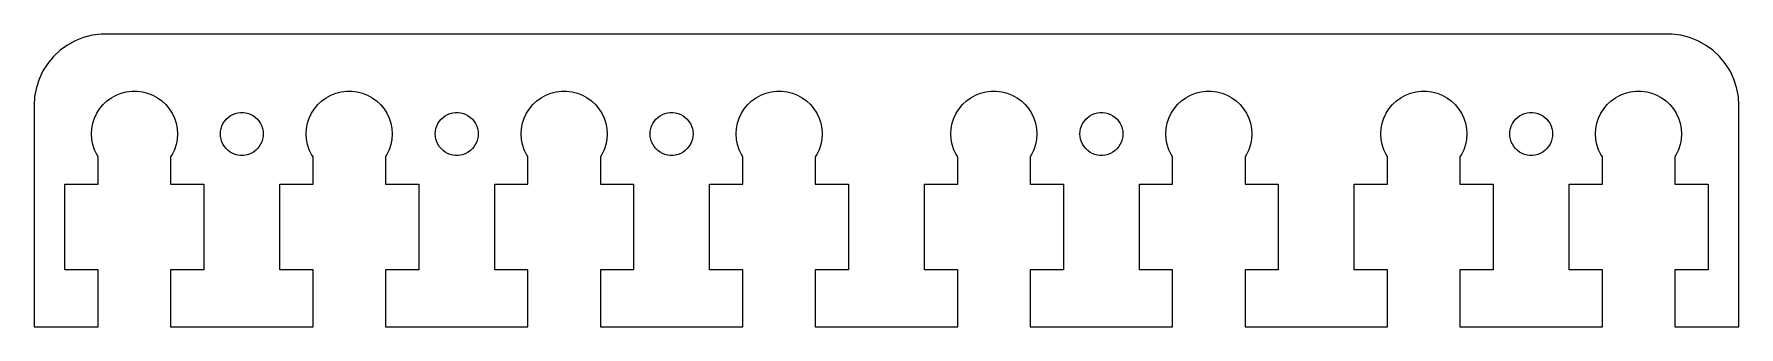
# Model space of a CAD drawing. Header units: metres. Extents: x -60 to 60, y 0 to 20.
import ezdxf

# ---------------------------------------------------------------- set-up
doc = ezdxf.new("R2010")
doc.units = ezdxf.units.M

msp = doc.modelspace()

# ---------------------------------------------------------------- linework, layer by layer
for p, q in [((-56.0451, 20.2553), (-56.6289, 20.0241)), ((-55.4369, 20.4114), (-56.0451, 20.2553)), ((-54.8139, 20.4901), (-55.4369, 20.4114)), ((54.8139, 20.4901), (-54.8139, 20.4901)), ((55.4369, 20.4114), (54.8139, 20.4901)), ((56.0451, 20.2553), (55.4369, 20.4114)), ((56.6289, 20.0241), (56.0451, 20.2553)), ((-57.6871, 19.3526), (-58.1448, 18.9227)), ((-57.1791, 19.7216), (-57.6871, 19.3526)), ((-56.6289, 20.0241), (-57.1791, 19.7216)), ((57.1791, 19.7216), (56.6289, 20.0241)), ((57.6871, 19.3526), (57.1791, 19.7216)), ((58.1448, 18.9227), (57.6871, 19.3526)), ((-58.8815, 17.9088), (-59.1489, 17.3406)), ((-58.5451, 18.4389), (-58.8815, 17.9088)), ((-58.1448, 18.9227), (-58.5451, 18.4389)), ((58.5451, 18.4389), (58.1448, 18.9227)), ((58.8815, 17.9088), (58.5451, 18.4389)), ((59.1489, 17.3406), (58.8815, 17.9088)), ((-59.3429, 16.7434), (-59.4606, 16.1267)), ((-59.1489, 17.3406), (-59.3429, 16.7434)), ((59.3429, 16.7434), (59.1489, 17.3406)), ((59.4606, 16.1267), (59.3429, 16.7434)), ((-59.4606, 16.1267), (-59.5, 15.5)), ((-59.5, 15.5), (-59.5, 0)), ((-54.927, 15.2634), (-54.6869, 15.5536)), ((-54.6869, 15.5536), (-54.4123, 15.8115)), ((-54.4123, 15.8115), (-54.1075, 16.033)), ((-54.1075, 16.033), (-53.7773, 16.2145)), ((-53.7773, 16.2145), (-53.427, 16.3532)), ((-53.427, 16.3532), (-53.0621, 16.4469)), ((-53.0621, 16.4469), (-52.6884, 16.4941)), ((-52.6884, 16.4941), (-52.3116, 16.4941)), ((-52.3116, 16.4941), (-51.9379, 16.4469)), ((-51.9379, 16.4469), (-51.5729, 16.3532)), ((-51.5729, 16.3532), (-51.2227, 16.2145)), ((-51.2227, 16.2145), (-50.8925, 16.033)), ((-50.8925, 16.033), (-50.5877, 15.8115)), ((-50.5877, 15.8115), (-50.3131, 15.5536)), ((-50.3131, 15.5536), (-50.0729, 15.2634)), ((-39.927, 15.2634), (-39.6869, 15.5536)), ((-39.6869, 15.5536), (-39.4123, 15.8115)), ((-39.4123, 15.8115), (-39.1075, 16.033)), ((-39.1075, 16.033), (-38.7773, 16.2145)), ((-38.7773, 16.2145), (-38.427, 16.3532)), ((-38.427, 16.3532), (-38.0621, 16.4469)), ((-38.0621, 16.4469), (-37.6884, 16.4941)), ((-37.6884, 16.4941), (-37.3116, 16.4941)), ((-37.3116, 16.4941), (-36.9379, 16.4469)), ((-36.9379, 16.4469), (-36.5729, 16.3532)), ((-36.5729, 16.3532), (-36.2227, 16.2145)), ((-36.2227, 16.2145), (-35.8925, 16.033)), ((-35.8925, 16.033), (-35.5877, 15.8115)), ((-35.5877, 15.8115), (-35.3131, 15.5536)), ((-35.3131, 15.5536), (-35.0729, 15.2634)), ((-24.927, 15.2634), (-24.6869, 15.5536)), ((-24.6869, 15.5536), (-24.4123, 15.8115)), ((-24.4123, 15.8115), (-24.1075, 16.033)), ((-24.1075, 16.033), (-23.7773, 16.2145)), ((-23.7773, 16.2145), (-23.427, 16.3532)), ((-23.427, 16.3532), (-23.0621, 16.4469)), ((-23.0621, 16.4469), (-22.6884, 16.4941)), ((-22.6884, 16.4941), (-22.3116, 16.4941)), ((-22.3116, 16.4941), (-21.9379, 16.4469)), ((-21.9379, 16.4469), (-21.5729, 16.3532)), ((-21.5729, 16.3532), (-21.2227, 16.2145)), ((-21.2227, 16.2145), (-20.8925, 16.033)), ((-20.8925, 16.033), (-20.5877, 15.8115)), ((-20.5877, 15.8115), (-20.3131, 15.5536)), ((-20.3131, 15.5536), (-20.0729, 15.2634)), ((-9.92705, 15.2634), (-9.6869, 15.5536)), ((-9.6869, 15.5536), (-9.41226, 15.8115)), ((-9.41226, 15.8115), (-9.10747, 16.033)), ((-9.10747, 16.033), (-8.77733, 16.2145)), ((-8.77733, 16.2145), (-8.42705, 16.3532)), ((-8.42705, 16.3532), (-8.06213, 16.4469)), ((-8.06213, 16.4469), (-7.68837, 16.4941)), ((-7.68837, 16.4941), (-7.31161, 16.4941)), ((-7.31161, 16.4941), (-6.93785, 16.4469)), ((-6.93785, 16.4469), (-6.57294, 16.3532)), ((-6.57294, 16.3532), (-6.22266, 16.2145)), ((-6.22266, 16.2145), (-5.89252, 16.033)), ((-5.89252, 16.033), (-5.58772, 15.8115)), ((-5.58772, 15.8115), (-5.31308, 15.5536)), ((-5.31308, 15.5536), (-5.07294, 15.2634)), ((5.07294, 15.2634), (5.31308, 15.5536)), ((5.31308, 15.5536), (5.58772, 15.8115)), ((5.58772, 15.8115), (5.89252, 16.033)), ((5.89252, 16.033), (6.22266, 16.2145)), ((6.22266, 16.2145), (6.57294, 16.3532)), ((6.57294, 16.3532), (6.93785, 16.4469)), ((6.93785, 16.4469), (7.31161, 16.4941)), ((7.31161, 16.4941), (7.68837, 16.4941)), ((7.68837, 16.4941), (8.06213, 16.4469)), ((8.06213, 16.4469), (8.42705, 16.3532)), ((8.42705, 16.3532), (8.77733, 16.2145)), ((8.77733, 16.2145), (9.10747, 16.033)), ((9.10747, 16.033), (9.41226, 15.8115)), ((9.41226, 15.8115), (9.6869, 15.5536)), ((9.6869, 15.5536), (9.92705, 15.2634)), ((20.0729, 15.2634), (20.3131, 15.5536)), ((20.3131, 15.5536), (20.5877, 15.8115)), ((20.5877, 15.8115), (20.8925, 16.033)), ((20.8925, 16.033), (21.2227, 16.2145)), ((21.2227, 16.2145), (21.5729, 16.3532)), ((21.5729, 16.3532), (21.9379, 16.4469)), ((21.9379, 16.4469), (22.3116, 16.4941)), ((22.3116, 16.4941), (22.6884, 16.4941)), ((22.6884, 16.4941), (23.0621, 16.4469)), ((23.0621, 16.4469), (23.427, 16.3532)), ((23.427, 16.3532), (23.7773, 16.2145)), ((23.7773, 16.2145), (24.1075, 16.033)), ((24.1075, 16.033), (24.4123, 15.8115)), ((24.4123, 15.8115), (24.6869, 15.5536)), ((24.6869, 15.5536), (24.927, 15.2634)), ((35.0729, 15.2634), (35.3131, 15.5536)), ((35.3131, 15.5536), (35.5877, 15.8115)), ((35.5877, 15.8115), (35.8925, 16.033)), ((35.8925, 16.033), (36.2227, 16.2145)), ((36.2227, 16.2145), (36.5729, 16.3532)), ((36.5729, 16.3532), (36.9379, 16.4469)), ((36.9379, 16.4469), (37.3116, 16.4941)), ((37.3116, 16.4941), (37.6884, 16.4941)), ((37.6884, 16.4941), (38.0621, 16.4469)), ((38.0621, 16.4469), (38.427, 16.3532)), ((38.427, 16.3532), (38.7773, 16.2145)), ((38.7773, 16.2145), (39.1075, 16.033)), ((39.1075, 16.033), (39.4123, 15.8115)), ((39.4123, 15.8115), (39.6869, 15.5536)), ((39.6869, 15.5536), (39.927, 15.2634)), ((50.0729, 15.2634), (50.3131, 15.5536)), ((50.3131, 15.5536), (50.5877, 15.8115)), ((50.5877, 15.8115), (50.8925, 16.033)), ((50.8925, 16.033), (51.2227, 16.2145)), ((51.2227, 16.2145), (51.5729, 16.3532)), ((51.5729, 16.3532), (51.9379, 16.4469)), ((51.9379, 16.4469), (52.3116, 16.4941)), ((52.3116, 16.4941), (52.6884, 16.4941)), ((52.6884, 16.4941), (53.0621, 16.4469)), ((53.0621, 16.4469), (53.427, 16.3532)), ((53.427, 16.3532), (53.7773, 16.2145)), ((53.7773, 16.2145), (54.1075, 16.033)), ((54.1075, 16.033), (54.4123, 15.8115)), ((54.4123, 15.8115), (54.6869, 15.5536)), ((54.6869, 15.5536), (54.927, 15.2634)), ((59.5, 15.5), (59.4606, 16.1267)), ((59.5, 0), (59.5, 15.5)), ((-55.4057, 14.2461), (-55.2893, 14.6044)), ((-55.2893, 14.6044), (-55.1289, 14.9453)), ((-55.1289, 14.9453), (-54.927, 15.2634)), ((-50.0729, 15.2634), (-49.8711, 14.9453)), ((-49.8711, 14.9453), (-49.7107, 14.6044)), ((-49.7107, 14.6044), (-49.5942, 14.2461)), ((-46.3145, 14.2226), (-46.2135, 14.3817)), ((-46.2135, 14.3817), (-46.0934, 14.5268)), ((-46.0934, 14.5268), (-45.9561, 14.6558)), ((-45.9561, 14.6558), (-45.8037, 14.7665)), ((-45.8037, 14.7665), (-45.6387, 14.8572)), ((-45.6387, 14.8572), (-45.4635, 14.9266)), ((-45.4635, 14.9266), (-45.2811, 14.9734)), ((-45.2811, 14.9734), (-45.0942, 14.997)), ((-45.0942, 14.997), (-44.9058, 14.997)), ((-44.9058, 14.997), (-44.7189, 14.9734)), ((-44.7189, 14.9734), (-44.5365, 14.9266)), ((-44.5365, 14.9266), (-44.3613, 14.8572)), ((-44.3613, 14.8572), (-44.1963, 14.7665)), ((-44.1963, 14.7665), (-44.0439, 14.6558)), ((-44.0439, 14.6558), (-43.9065, 14.5268)), ((-43.9065, 14.5268), (-43.7865, 14.3817)), ((-43.7865, 14.3817), (-43.6855, 14.2226)), ((-40.4057, 14.2461), (-40.2893, 14.6044)), ((-40.2893, 14.6044), (-40.1289, 14.9453)), ((-40.1289, 14.9453), (-39.927, 15.2634)), ((-35.0729, 15.2634), (-34.8711, 14.9453)), ((-34.8711, 14.9453), (-34.7107, 14.6044)), ((-34.7107, 14.6044), (-34.5942, 14.2461)), ((-31.3145, 14.2226), (-31.2135, 14.3817)), ((-31.2135, 14.3817), (-31.0934, 14.5268)), ((-31.0934, 14.5268), (-30.9561, 14.6558)), ((-30.9561, 14.6558), (-30.8037, 14.7665)), ((-30.8037, 14.7665), (-30.6387, 14.8572)), ((-30.6387, 14.8572), (-30.4635, 14.9266)), ((-30.4635, 14.9266), (-30.2811, 14.9734)), ((-30.2811, 14.9734), (-30.0942, 14.997)), ((-30.0942, 14.997), (-29.9058, 14.997)), ((-29.9058, 14.997), (-29.7189, 14.9734)), ((-29.7189, 14.9734), (-29.5365, 14.9266)), ((-29.5365, 14.9266), (-29.3613, 14.8572)), ((-29.3613, 14.8572), (-29.1963, 14.7665)), ((-29.1963, 14.7665), (-29.0439, 14.6558)), ((-29.0439, 14.6558), (-28.9065, 14.5268)), ((-28.9065, 14.5268), (-28.7865, 14.3817)), ((-28.7865, 14.3817), (-28.6855, 14.2226)), ((-25.4057, 14.2461), (-25.2893, 14.6044)), ((-25.2893, 14.6044), (-25.1289, 14.9453)), ((-25.1289, 14.9453), (-24.927, 15.2634)), ((-20.0729, 15.2634), (-19.8711, 14.9453)), ((-19.8711, 14.9453), (-19.7107, 14.6044)), ((-19.7107, 14.6044), (-19.5942, 14.2461)), ((-16.3145, 14.2226), (-16.2135, 14.3817)), ((-16.2135, 14.3817), (-16.0934, 14.5268)), ((-16.0934, 14.5268), (-15.9561, 14.6558)), ((-15.9561, 14.6558), (-15.8037, 14.7665)), ((-15.8037, 14.7665), (-15.6387, 14.8572)), ((-15.6387, 14.8572), (-15.4635, 14.9266)), ((-15.4635, 14.9266), (-15.2811, 14.9734)), ((-15.2811, 14.9734), (-15.0942, 14.997)), ((-15.0942, 14.997), (-14.9058, 14.997)), ((-14.9058, 14.997), (-14.7189, 14.9734)), ((-14.7189, 14.9734), (-14.5365, 14.9266)), ((-14.5365, 14.9266), (-14.3613, 14.8572)), ((-14.3613, 14.8572), (-14.1963, 14.7665)), ((-14.1963, 14.7665), (-14.0439, 14.6558)), ((-14.0439, 14.6558), (-13.9065, 14.5268)), ((-13.9065, 14.5268), (-13.7865, 14.3817)), ((-13.7865, 14.3817), (-13.6855, 14.2226)), ((-10.4057, 14.2461), (-10.2893, 14.6044)), ((-10.2893, 14.6044), (-10.1289, 14.9453)), ((-10.1289, 14.9453), (-9.92705, 15.2634)), ((-5.07294, 15.2634), (-4.87108, 14.9453)), ((-4.87108, 14.9453), (-4.71066, 14.6044)), ((-4.71066, 14.6044), (-4.59424, 14.2461)), ((4.59424, 14.2461), (4.71066, 14.6044)), ((4.71066, 14.6044), (4.87108, 14.9453)), ((4.87108, 14.9453), (5.07294, 15.2634)), ((9.92705, 15.2634), (10.1289, 14.9453)), ((10.1289, 14.9453), (10.2893, 14.6044)), ((10.2893, 14.6044), (10.4057, 14.2461)), ((13.6855, 14.2226), (13.7865, 14.3817)), ((13.7865, 14.3817), (13.9065, 14.5268)), ((13.9065, 14.5268), (14.0439, 14.6558)), ((14.0439, 14.6558), (14.1963, 14.7665)), ((14.1963, 14.7665), (14.3613, 14.8572)), ((14.3613, 14.8572), (14.5365, 14.9266)), ((14.5365, 14.9266), (14.7189, 14.9734)), ((14.7189, 14.9734), (14.9058, 14.997)), ((14.9058, 14.997), (15.0942, 14.997)), ((15.0942, 14.997), (15.2811, 14.9734)), ((15.2811, 14.9734), (15.4635, 14.9266)), ((15.4635, 14.9266), (15.6387, 14.8572)), ((15.6387, 14.8572), (15.8037, 14.7665)), ((15.8037, 14.7665), (15.9561, 14.6558)), ((15.9561, 14.6558), (16.0934, 14.5268)), ((16.0934, 14.5268), (16.2135, 14.3817)), ((16.2135, 14.3817), (16.3145, 14.2226)), ((19.5942, 14.2461), (19.7107, 14.6044)), ((19.7107, 14.6044), (19.8711, 14.9453)), ((19.8711, 14.9453), (20.0729, 15.2634)), ((24.927, 15.2634), (25.1289, 14.9453)), ((25.1289, 14.9453), (25.2893, 14.6044)), ((25.2893, 14.6044), (25.4057, 14.2461)), ((34.5942, 14.2461), (34.7107, 14.6044)), ((34.7107, 14.6044), (34.8711, 14.9453)), ((34.8711, 14.9453), (35.0729, 15.2634)), ((39.927, 15.2634), (40.1289, 14.9453)), ((40.1289, 14.9453), (40.2893, 14.6044)), ((40.2893, 14.6044), (40.4057, 14.2461)), ((43.6855, 14.2226), (43.7865, 14.3817)), ((43.7865, 14.3817), (43.9065, 14.5268)), ((43.9065, 14.5268), (44.0439, 14.6558)), ((44.0439, 14.6558), (44.1963, 14.7665)), ((44.1963, 14.7665), (44.3613, 14.8572)), ((44.3613, 14.8572), (44.5365, 14.9266)), ((44.5365, 14.9266), (44.7189, 14.9734)), ((44.7189, 14.9734), (44.9058, 14.997)), ((44.9058, 14.997), (45.0942, 14.997)), ((45.0942, 14.997), (45.2811, 14.9734)), ((45.2811, 14.9734), (45.4635, 14.9266)), ((45.4635, 14.9266), (45.6387, 14.8572)), ((45.6387, 14.8572), (45.8037, 14.7665)), ((45.8037, 14.7665), (45.9561, 14.6558)), ((45.9561, 14.6558), (46.0934, 14.5268)), ((46.0934, 14.5268), (46.2135, 14.3817)), ((46.2135, 14.3817), (46.3145, 14.2226)), ((49.5942, 14.2461), (49.7107, 14.6044)), ((49.7107, 14.6044), (49.8711, 14.9453)), ((49.8711, 14.9453), (50.0729, 15.2634)), ((54.927, 15.2634), (55.1289, 14.9453)), ((55.1289, 14.9453), (55.2893, 14.6044)), ((55.2893, 14.6044), (55.4057, 14.2461)), ((-55.5, 13.5), (-55.4763, 13.876)), ((-55.4763, 13.124), (-55.5, 13.5)), ((-55.4763, 13.876), (-55.4057, 14.2461)), ((-55.4057, 12.7539), (-55.4763, 13.124)), ((-49.5942, 14.2461), (-49.5237, 13.876)), ((-49.5237, 13.124), (-49.5942, 12.7539)), ((-49.5237, 13.876), (-49.5, 13.5)), ((-49.5, 13.5), (-49.5237, 13.124)), ((-46.5, 13.5), (-46.4882, 13.688)), ((-46.4882, 13.312), (-46.5, 13.5)), ((-46.4882, 13.688), (-46.4529, 13.873)), ((-46.4529, 13.127), (-46.4882, 13.312)), ((-46.4529, 13.873), (-46.3947, 14.0522)), ((-46.3947, 12.9478), (-46.4529, 13.127)), ((-46.3947, 14.0522), (-46.3145, 14.2226)), ((-43.6855, 14.2226), (-43.6053, 14.0522)), ((-43.6053, 14.0522), (-43.5471, 13.873)), ((-43.5471, 13.127), (-43.6053, 12.9478)), ((-43.5471, 13.873), (-43.5118, 13.688)), ((-43.5118, 13.312), (-43.5471, 13.127)), ((-43.5118, 13.688), (-43.5, 13.5)), ((-43.5, 13.5), (-43.5118, 13.312)), ((-40.5, 13.5), (-40.4763, 13.876)), ((-40.4763, 13.124), (-40.5, 13.5)), ((-40.4763, 13.876), (-40.4057, 14.2461)), ((-40.4057, 12.7539), (-40.4763, 13.124)), ((-34.5942, 14.2461), (-34.5237, 13.876)), ((-34.5237, 13.124), (-34.5942, 12.7539)), ((-34.5237, 13.876), (-34.5, 13.5)), ((-34.5, 13.5), (-34.5237, 13.124)), ((-31.5, 13.5), (-31.4882, 13.688)), ((-31.4882, 13.312), (-31.5, 13.5)), ((-31.4882, 13.688), (-31.4529, 13.873)), ((-31.4529, 13.127), (-31.4882, 13.312)), ((-31.4529, 13.873), (-31.3947, 14.0522)), ((-31.3947, 12.9478), (-31.4529, 13.127)), ((-31.3947, 14.0522), (-31.3145, 14.2226)), ((-28.6855, 14.2226), (-28.6053, 14.0522)), ((-28.6053, 14.0522), (-28.5471, 13.873)), ((-28.5471, 13.127), (-28.6053, 12.9478)), ((-28.5471, 13.873), (-28.5118, 13.688)), ((-28.5118, 13.312), (-28.5471, 13.127)), ((-28.5118, 13.688), (-28.5, 13.5)), ((-28.5, 13.5), (-28.5118, 13.312)), ((-25.5, 13.5), (-25.4763, 13.876)), ((-25.4763, 13.124), (-25.5, 13.5)), ((-25.4763, 13.876), (-25.4057, 14.2461)), ((-25.4057, 12.7539), (-25.4763, 13.124)), ((-19.5942, 14.2461), (-19.5237, 13.876)), ((-19.5237, 13.124), (-19.5942, 12.7539)), ((-19.5237, 13.876), (-19.5, 13.5)), ((-19.5, 13.5), (-19.5237, 13.124)), ((-16.5, 13.5), (-16.4882, 13.688)), ((-16.4882, 13.312), (-16.5, 13.5)), ((-16.4882, 13.688), (-16.4529, 13.873)), ((-16.4529, 13.127), (-16.4882, 13.312)), ((-16.4529, 13.873), (-16.3947, 14.0522)), ((-16.3947, 12.9478), (-16.4529, 13.127)), ((-16.3947, 14.0522), (-16.3145, 14.2226)), ((-13.6855, 14.2226), (-13.6053, 14.0522)), ((-13.6053, 14.0522), (-13.5471, 13.873)), ((-13.5471, 13.127), (-13.6053, 12.9478)), ((-13.5471, 13.873), (-13.5118, 13.688)), ((-13.5118, 13.312), (-13.5471, 13.127)), ((-13.5118, 13.688), (-13.5, 13.5)), ((-13.5, 13.5), (-13.5118, 13.312)), ((-10.5, 13.5), (-10.4763, 13.876)), ((-10.4763, 13.124), (-10.5, 13.5)), ((-10.4763, 13.876), (-10.4057, 14.2461)), ((-10.4057, 12.7539), (-10.4763, 13.124)), ((-4.59424, 14.2461), (-4.52365, 13.876)), ((-4.52365, 13.124), (-4.59424, 12.7539)), ((-4.52365, 13.876), (-4.5, 13.5)), ((-4.5, 13.5), (-4.52365, 13.124)), ((4.5, 13.5), (4.52365, 13.876)), ((4.52365, 13.124), (4.5, 13.5)), ((4.52365, 13.876), (4.59424, 14.2461)), ((4.59424, 12.7539), (4.52365, 13.124)), ((10.4057, 14.2461), (10.4763, 13.876)), ((10.4763, 13.124), (10.4057, 12.7539)), ((10.4763, 13.876), (10.5, 13.5)), ((10.5, 13.5), (10.4763, 13.124)), ((13.5, 13.5), (13.5118, 13.688)), ((13.5118, 13.312), (13.5, 13.5)), ((13.5118, 13.688), (13.5471, 13.873)), ((13.5471, 13.127), (13.5118, 13.312)), ((13.5471, 13.873), (13.6053, 14.0522)), ((13.6053, 12.9478), (13.5471, 13.127)), ((13.6053, 14.0522), (13.6855, 14.2226)), ((16.3145, 14.2226), (16.3947, 14.0522)), ((16.3947, 14.0522), (16.4529, 13.873)), ((16.4529, 13.127), (16.3947, 12.9478)), ((16.4529, 13.873), (16.4882, 13.688)), ((16.4882, 13.312), (16.4529, 13.127)), ((16.4882, 13.688), (16.5, 13.5)), ((16.5, 13.5), (16.4882, 13.312)), ((19.5, 13.5), (19.5237, 13.876)), ((19.5237, 13.124), (19.5, 13.5)), ((19.5237, 13.876), (19.5942, 14.2461)), ((19.5942, 12.7539), (19.5237, 13.124)), ((25.4057, 14.2461), (25.4763, 13.876)), ((25.4763, 13.124), (25.4057, 12.7539)), ((25.4763, 13.876), (25.5, 13.5)), ((25.5, 13.5), (25.4763, 13.124)), ((34.5, 13.5), (34.5237, 13.876)), ((34.5237, 13.124), (34.5, 13.5)), ((34.5237, 13.876), (34.5942, 14.2461)), ((34.5942, 12.7539), (34.5237, 13.124)), ((40.4057, 14.2461), (40.4763, 13.876)), ((40.4763, 13.124), (40.4057, 12.7539)), ((40.4763, 13.876), (40.5, 13.5)), ((40.5, 13.5), (40.4763, 13.124)), ((43.5, 13.5), (43.5118, 13.688)), ((43.5118, 13.312), (43.5, 13.5)), ((43.5118, 13.688), (43.5471, 13.873)), ((43.5471, 13.127), (43.5118, 13.312)), ((43.5471, 13.873), (43.6053, 14.0522)), ((43.6053, 12.9478), (43.5471, 13.127)), ((43.6053, 14.0522), (43.6855, 14.2226)), ((46.3145, 14.2226), (46.3947, 14.0522)), ((46.3947, 14.0522), (46.4529, 13.873)), ((46.4529, 13.127), (46.3947, 12.9478)), ((46.4529, 13.873), (46.4882, 13.688)), ((46.4882, 13.312), (46.4529, 13.127)), ((46.4882, 13.688), (46.5, 13.5)), ((46.5, 13.5), (46.4882, 13.312)), ((49.5, 13.5), (49.5237, 13.876)), ((49.5237, 13.124), (49.5, 13.5)), ((49.5237, 13.876), (49.5942, 14.2461)), ((49.5942, 12.7539), (49.5237, 13.124)), ((55.4057, 14.2461), (55.4763, 13.876)), ((55.4763, 13.124), (55.4057, 12.7539)), ((55.4763, 13.876), (55.5, 13.5)), ((55.5, 13.5), (55.4763, 13.124)), ((-55.2893, 12.3956), (-55.4057, 12.7539)), ((-55.1289, 12.0547), (-55.2893, 12.3956)), ((-55.0307, 11.9), (-55.1289, 12.0547)), ((-55.0307, 10), (-55.0307, 11.9)), ((-49.8711, 12.0547), (-49.9693, 11.9)), ((-49.9693, 11.9), (-49.9693, 10)), ((-49.7107, 12.3956), (-49.8711, 12.0547)), ((-49.5942, 12.7539), (-49.7107, 12.3956)), ((-46.3145, 12.7774), (-46.3947, 12.9478)), ((-46.2135, 12.6183), (-46.3145, 12.7774)), ((-46.0934, 12.4732), (-46.2135, 12.6183)), ((-45.9561, 12.3442), (-46.0934, 12.4732)), ((-45.8037, 12.2335), (-45.9561, 12.3442)), ((-45.6387, 12.1427), (-45.8037, 12.2335)), ((-45.4635, 12.0734), (-45.6387, 12.1427)), ((-45.2811, 12.0266), (-45.4635, 12.0734)), ((-45.0942, 12.0029), (-45.2811, 12.0266)), ((-44.9058, 12.0029), (-45.0942, 12.0029)), ((-44.7189, 12.0266), (-44.9058, 12.0029)), ((-44.5365, 12.0734), (-44.7189, 12.0266)), ((-44.3613, 12.1427), (-44.5365, 12.0734)), ((-44.1963, 12.2335), (-44.3613, 12.1427)), ((-44.0439, 12.3442), (-44.1963, 12.2335)), ((-43.9065, 12.4732), (-44.0439, 12.3442)), ((-43.7865, 12.6183), (-43.9065, 12.4732)), ((-43.6855, 12.7774), (-43.7865, 12.6183)), ((-43.6053, 12.9478), (-43.6855, 12.7774)), ((-40.2893, 12.3956), (-40.4057, 12.7539)), ((-40.1289, 12.0547), (-40.2893, 12.3956)), ((-40.0307, 11.9), (-40.1289, 12.0547)), ((-40.0307, 10), (-40.0307, 11.9)), ((-34.8711, 12.0547), (-34.9693, 11.9)), ((-34.9693, 11.9), (-34.9693, 10)), ((-34.7107, 12.3956), (-34.8711, 12.0547)), ((-34.5942, 12.7539), (-34.7107, 12.3956)), ((-31.3145, 12.7774), (-31.3947, 12.9478)), ((-31.2135, 12.6183), (-31.3145, 12.7774)), ((-31.0934, 12.4732), (-31.2135, 12.6183)), ((-30.9561, 12.3442), (-31.0934, 12.4732)), ((-30.8037, 12.2335), (-30.9561, 12.3442)), ((-30.6387, 12.1427), (-30.8037, 12.2335)), ((-30.4635, 12.0734), (-30.6387, 12.1427)), ((-30.2811, 12.0266), (-30.4635, 12.0734)), ((-30.0942, 12.0029), (-30.2811, 12.0266)), ((-29.9058, 12.0029), (-30.0942, 12.0029)), ((-29.7189, 12.0266), (-29.9058, 12.0029)), ((-29.5365, 12.0734), (-29.7189, 12.0266)), ((-29.3613, 12.1427), (-29.5365, 12.0734)), ((-29.1963, 12.2335), (-29.3613, 12.1427)), ((-29.0439, 12.3442), (-29.1963, 12.2335)), ((-28.9065, 12.4732), (-29.0439, 12.3442)), ((-28.7865, 12.6183), (-28.9065, 12.4732)), ((-28.6855, 12.7774), (-28.7865, 12.6183)), ((-28.6053, 12.9478), (-28.6855, 12.7774)), ((-25.2893, 12.3956), (-25.4057, 12.7539)), ((-25.1289, 12.0547), (-25.2893, 12.3956)), ((-25.0307, 11.9), (-25.1289, 12.0547)), ((-25.0307, 10), (-25.0307, 11.9)), ((-19.8711, 12.0547), (-19.9693, 11.9)), ((-19.9693, 11.9), (-19.9693, 10)), ((-19.7107, 12.3956), (-19.8711, 12.0547)), ((-19.5942, 12.7539), (-19.7107, 12.3956)), ((-16.3145, 12.7774), (-16.3947, 12.9478)), ((-16.2135, 12.6183), (-16.3145, 12.7774)), ((-16.0934, 12.4732), (-16.2135, 12.6183)), ((-15.9561, 12.3442), (-16.0934, 12.4732)), ((-15.8037, 12.2335), (-15.9561, 12.3442)), ((-15.6387, 12.1427), (-15.8037, 12.2335)), ((-15.4635, 12.0734), (-15.6387, 12.1427)), ((-15.2811, 12.0266), (-15.4635, 12.0734)), ((-15.0942, 12.0029), (-15.2811, 12.0266)), ((-14.9058, 12.0029), (-15.0942, 12.0029)), ((-14.7189, 12.0266), (-14.9058, 12.0029)), ((-14.5365, 12.0734), (-14.7189, 12.0266)), ((-14.3613, 12.1427), (-14.5365, 12.0734)), ((-14.1963, 12.2335), (-14.3613, 12.1427)), ((-14.0439, 12.3442), (-14.1963, 12.2335)), ((-13.9065, 12.4732), (-14.0439, 12.3442)), ((-13.7865, 12.6183), (-13.9065, 12.4732)), ((-13.6855, 12.7774), (-13.7865, 12.6183)), ((-13.6053, 12.9478), (-13.6855, 12.7774)), ((-10.2893, 12.3956), (-10.4057, 12.7539)), ((-10.1289, 12.0547), (-10.2893, 12.3956)), ((-10.0307, 11.9), (-10.1289, 12.0547)), ((-10.0307, 10), (-10.0307, 11.9)), ((-4.87108, 12.0547), (-4.96927, 11.9)), ((-4.96927, 11.9), (-4.96927, 10)), ((-4.71066, 12.3956), (-4.87108, 12.0547)), ((-4.59424, 12.7539), (-4.71066, 12.3956)), ((4.71066, 12.3956), (4.59424, 12.7539)), ((4.87108, 12.0547), (4.71066, 12.3956)), ((4.96927, 11.9), (4.87108, 12.0547)), ((4.96927, 10), (4.96927, 11.9)), ((10.1289, 12.0547), (10.0307, 11.9)), ((10.0307, 11.9), (10.0307, 10)), ((10.2893, 12.3956), (10.1289, 12.0547)), ((10.4057, 12.7539), (10.2893, 12.3956)), ((13.6855, 12.7774), (13.6053, 12.9478)), ((13.7865, 12.6183), (13.6855, 12.7774)), ((13.9065, 12.4732), (13.7865, 12.6183)), ((14.0439, 12.3442), (13.9065, 12.4732)), ((14.1963, 12.2335), (14.0439, 12.3442)), ((14.3613, 12.1427), (14.1963, 12.2335)), ((14.5365, 12.0734), (14.3613, 12.1427)), ((14.7189, 12.0266), (14.5365, 12.0734)), ((14.9058, 12.0029), (14.7189, 12.0266)), ((15.0942, 12.0029), (14.9058, 12.0029)), ((15.2811, 12.0266), (15.0942, 12.0029)), ((15.4635, 12.0734), (15.2811, 12.0266)), ((15.6387, 12.1427), (15.4635, 12.0734)), ((15.8037, 12.2335), (15.6387, 12.1427)), ((15.9561, 12.3442), (15.8037, 12.2335)), ((16.0934, 12.4732), (15.9561, 12.3442)), ((16.2135, 12.6183), (16.0934, 12.4732)), ((16.3145, 12.7774), (16.2135, 12.6183)), ((16.3947, 12.9478), (16.3145, 12.7774)), ((19.7107, 12.3956), (19.5942, 12.7539)), ((19.8711, 12.0547), (19.7107, 12.3956)), ((19.9693, 11.9), (19.8711, 12.0547)), ((19.9693, 10), (19.9693, 11.9)), ((25.1289, 12.0547), (25.0307, 11.9)), ((25.0307, 11.9), (25.0307, 10)), ((25.2893, 12.3956), (25.1289, 12.0547)), ((25.4057, 12.7539), (25.2893, 12.3956)), ((34.7107, 12.3956), (34.5942, 12.7539)), ((34.8711, 12.0547), (34.7107, 12.3956)), ((34.9693, 11.9), (34.8711, 12.0547)), ((34.9693, 10), (34.9693, 11.9)), ((40.1289, 12.0547), (40.0307, 11.9)), ((40.0307, 11.9), (40.0307, 10)), ((40.2893, 12.3956), (40.1289, 12.0547)), ((40.4057, 12.7539), (40.2893, 12.3956)), ((43.6855, 12.7774), (43.6053, 12.9478)), ((43.7865, 12.6183), (43.6855, 12.7774)), ((43.9065, 12.4732), (43.7865, 12.6183)), ((44.0439, 12.3442), (43.9065, 12.4732)), ((44.1963, 12.2335), (44.0439, 12.3442)), ((44.3613, 12.1427), (44.1963, 12.2335)), ((44.5365, 12.0734), (44.3613, 12.1427)), ((44.7189, 12.0266), (44.5365, 12.0734)), ((44.9058, 12.0029), (44.7189, 12.0266)), ((45.0942, 12.0029), (44.9058, 12.0029)), ((45.2811, 12.0266), (45.0942, 12.0029)), ((45.4635, 12.0734), (45.2811, 12.0266)), ((45.6387, 12.1427), (45.4635, 12.0734)), ((45.8037, 12.2335), (45.6387, 12.1427)), ((45.9561, 12.3442), (45.8037, 12.2335)), ((46.0934, 12.4732), (45.9561, 12.3442)), ((46.2135, 12.6183), (46.0934, 12.4732)), ((46.3145, 12.7774), (46.2135, 12.6183)), ((46.3947, 12.9478), (46.3145, 12.7774)), ((49.7107, 12.3956), (49.5942, 12.7539)), ((49.8711, 12.0547), (49.7107, 12.3956)), ((49.9693, 11.9), (49.8711, 12.0547)), ((49.9693, 10), (49.9693, 11.9)), ((55.1289, 12.0547), (55.0307, 11.9)), ((55.0307, 11.9), (55.0307, 10)), ((55.2893, 12.3956), (55.1289, 12.0547)), ((55.4057, 12.7539), (55.2893, 12.3956)), ((-57.3462, 4), (-57.3462, 10)), ((-57.3462, 10), (-55.0307, 10)), ((-49.9693, 10), (-47.6538, 10)), ((-47.6538, 10), (-47.6538, 4)), ((-42.3462, 4), (-42.3462, 10)), ((-42.3462, 10), (-40.0307, 10)), ((-34.9693, 10), (-32.6538, 10)), ((-32.6538, 10), (-32.6538, 4)), ((-27.3462, 4), (-27.3462, 10)), ((-27.3462, 10), (-25.0307, 10)), ((-19.9693, 10), (-17.6538, 10)), ((-17.6538, 10), (-17.6538, 4)), ((-12.3462, 4), (-12.3462, 10)), ((-12.3462, 10), (-10.0307, 10)), ((-4.96927, 10), (-2.65376, 10)), ((-2.65376, 10), (-2.65376, 4)), ((2.65376, 4), (2.65376, 10)), ((2.65376, 10), (4.96927, 10)), ((10.0307, 10), (12.3462, 10)), ((12.3462, 10), (12.3462, 4)), ((17.6538, 4), (17.6538, 10)), ((17.6538, 10), (19.9693, 10)), ((25.0307, 10), (27.3462, 10)), ((27.3462, 10), (27.3462, 4)), ((32.6538, 4), (32.6538, 10)), ((32.6538, 10), (34.9693, 10)), ((40.0307, 10), (42.3462, 10)), ((42.3462, 10), (42.3462, 4)), ((47.6538, 4), (47.6538, 10)), ((47.6538, 10), (49.9693, 10)), ((55.0307, 10), (57.3462, 10)), ((57.3462, 10), (57.3462, 4)), ((-55.0307, 4), (-57.3462, 4)), ((-55.0307, 0), (-55.0307, 4)), ((-47.6538, 4), (-49.9693, 4)), ((-49.9693, 4), (-49.9693, 0)), ((-40.0307, 4), (-42.3462, 4)), ((-40.0307, 0), (-40.0307, 4)), ((-32.6538, 4), (-34.9693, 4)), ((-34.9693, 4), (-34.9693, 0)), ((-25.0307, 4), (-27.3462, 4)), ((-25.0307, 0), (-25.0307, 4)), ((-17.6538, 4), (-19.9693, 4)), ((-19.9693, 4), (-19.9693, 0)), ((-10.0307, 4), (-12.3462, 4)), ((-10.0307, 0), (-10.0307, 4)), ((-2.65376, 4), (-4.96927, 4)), ((-4.96927, 4), (-4.96927, 0)), ((4.96927, 4), (2.65376, 4)), ((4.96927, 0), (4.96927, 4)), ((12.3462, 4), (10.0307, 4)), ((10.0307, 4), (10.0307, 0)), ((19.9693, 4), (17.6538, 4)), ((19.9693, 0), (19.9693, 4)), ((27.3462, 4), (25.0307, 4)), ((25.0307, 4), (25.0307, 0)), ((34.9693, 4), (32.6538, 4)), ((34.9693, 0), (34.9693, 4)), ((42.3462, 4), (40.0307, 4)), ((40.0307, 4), (40.0307, 0)), ((49.9693, 4), (47.6538, 4)), ((49.9693, 0), (49.9693, 4)), ((57.3462, 4), (55.0307, 4)), ((55.0307, 4), (55.0307, 0)), ((-59.5, 0), (-55.0307, 0)), ((-49.9693, 0), (-40.0307, 0)), ((-34.9693, 0), (-25.0307, 0)), ((-19.9693, 0), (-10.0307, 0)), ((-4.96927, 0), (4.96927, 0)), ((10.0307, 0), (19.9693, 0)), ((25.0307, 0), (34.9693, 0)), ((40.0307, 0), (49.9693, 0)), ((55.0307, 0), (59.5, 0))]:
    msp.add_line(p, q)

doc.saveas('drawing.dxf')
